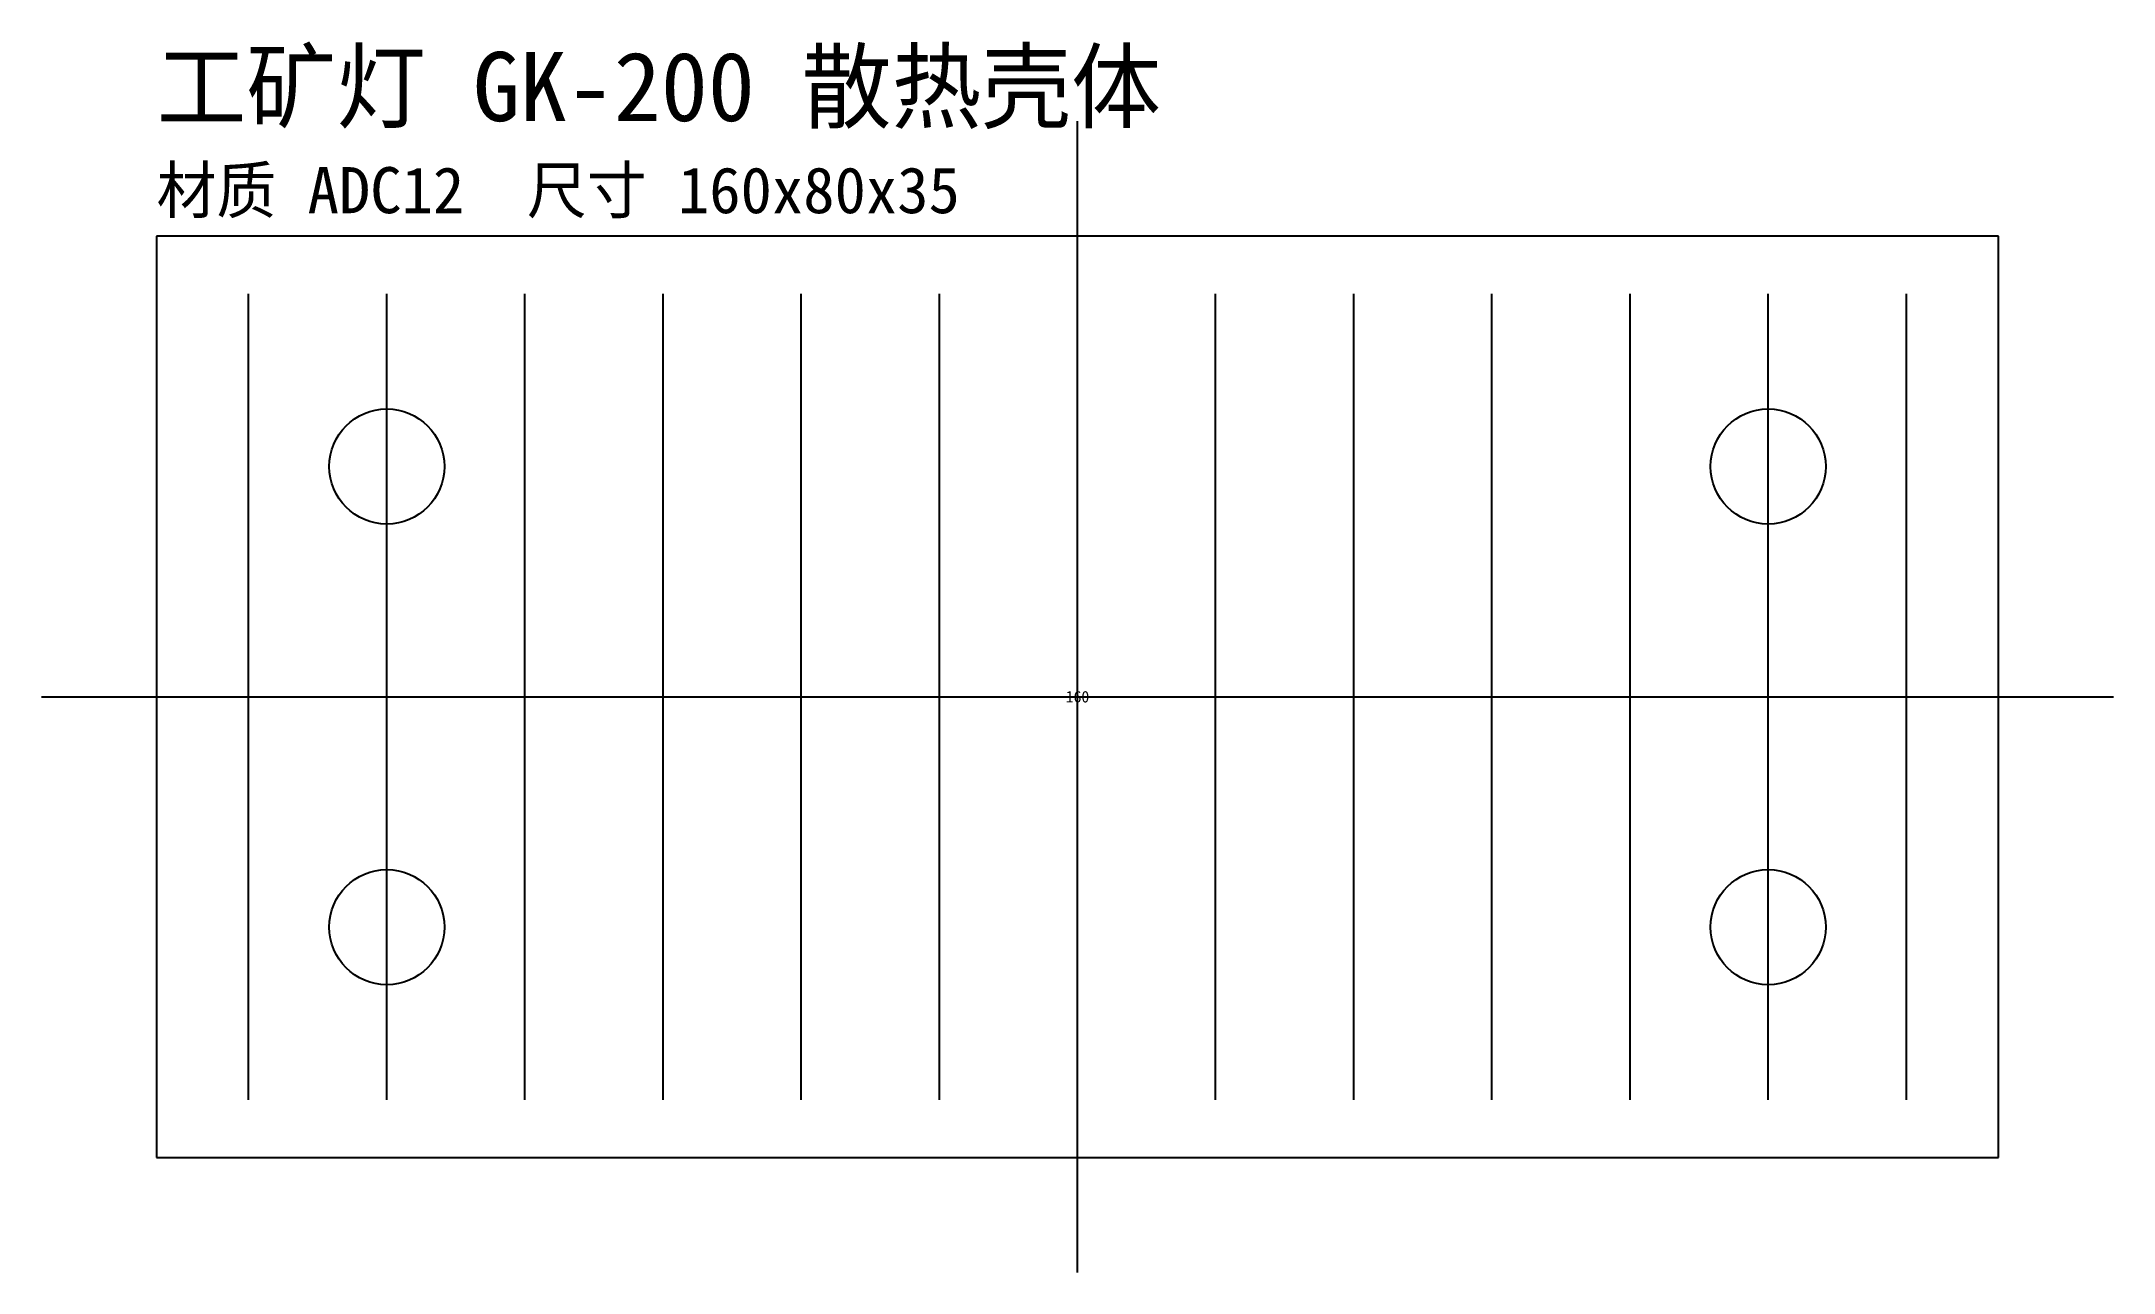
# Model space of a CAD drawing. Header units: metres. Extents: x -90 to 90, y -50 to 57.
import ezdxf

# ---------------------------------------------------------------- set-up
doc = ezdxf.new("R2010")
doc.units = ezdxf.units.M
for name, color, linetype in [('中心线', 1, 'Continuous'), ('文字', 5, 'Continuous'), ('轮廓', 7, 'Continuous')]:
    doc.layers.add(name, color=color, linetype=linetype)
doc.dimstyles.get("Standard").update_dxf_attribs({"dimtxt": 2.5, "dimasz": 2.5, "dimexe": 1.25, "dimexo": 0.625, "dimtad": 1, "dimcen": 2.5, "dimazin": 3, "dimtfac": 1, "dimtmove": 0, "dimatfit": 3})

# ---------------------------------------------------------------- blocks, each defined once
blk = doc.blocks.new('_CLOSEDFILLED')
at = {"color": 0, "linetype": 'BYBLOCK'}
blk.add_solid([(-1, 0.16), (0, 0), (-1, -0.16)], dxfattribs=at)
blk = doc.blocks.new('*D1')
for p, q in [((-80, 0), (-80, 0)), ((1.5, 0), (79.75, 0)), ((80, 0), (80, 0)), ((-79.75, 0), (-1.5, 0))]:
    blk.add_line(p, q)
at = {"layer": 'Defpoints'}
for p in [(-80, 0), (-80, 0), (80, 0)]:
    blk.add_point(p, dxfattribs=at)
at = {"xscale": 0.25, "yscale": 0.25, "rotation": 180}
blk.add_blockref('_CLOSEDFILLED', (-80, 0), dxfattribs=at)
at = {"xscale": 0.25, "yscale": 0.25}
blk.add_blockref('_CLOSEDFILLED', (80, 0), dxfattribs=at)
at = {"insert": (0, 0), "char_height": 1, "attachment_point": 5}
blk.add_mtext('160', dxfattribs=at)

msp = doc.modelspace()

# ---------------------------------------------------------------- linework, layer by layer
at = {"layer": '中心线'}
for p, q in [((0, -50), (0, 50)), ((-90, 0), (90, 0))]:
    msp.add_line(p, q, dxfattribs=at)
at = {"layer": '轮廓'}
for p, q in [((80, 40), (-80, 40)), ((-80, 40), (-80, -40)), ((80, -40), (80, 40)), ((-72, -35), (-72, 35)), ((-60, -35), (-60, 35)), ((-48, -35), (-48, 35)), ((-36, -35), (-36, 35)), ((-24, -35), (-24, 35)), ((-12, -35), (-12, 35)), ((0, -35), (0, 35)), ((12, -35), (12, 35)), ((24, -35), (24, 35)), ((36, -35), (36, 35)), ((48, -35), (48, 35)), ((60, -35), (60, 35)), ((72, -35), (72, 35)), ((-80, -40), (80, -40))]:
    msp.add_line(p, q, dxfattribs=at)
for centre in [(-60, 20), (60, 20), (-60, -20), (60, -20)]:
    msp.add_circle(centre, 5, dxfattribs=at)

# ---------------------------------------------------------------- texts
at = {"layer": '文字'}
for s, height, p in [('工矿灯 GK-200 散热壳体', 6, (-80, 50)), ('材质 ADC12  尺寸 160x80x35', 4, (-80, 42))]:
    msp.add_text(s, height=height, dxfattribs=at).set_placement(p)

# ---------------------------------------------------------------- dimensions: what is measured, and where the dimension line sits
dim = msp.add_linear_dim(base=(-80, 0), p1=(-80, 0), p2=(80, 0), dimstyle='Standard')
dim.commit()
dim.dimension.update_dxf_attribs({"geometry": '*D1', "text_midpoint": (0, 0)})

doc.saveas('drawing.dxf')
